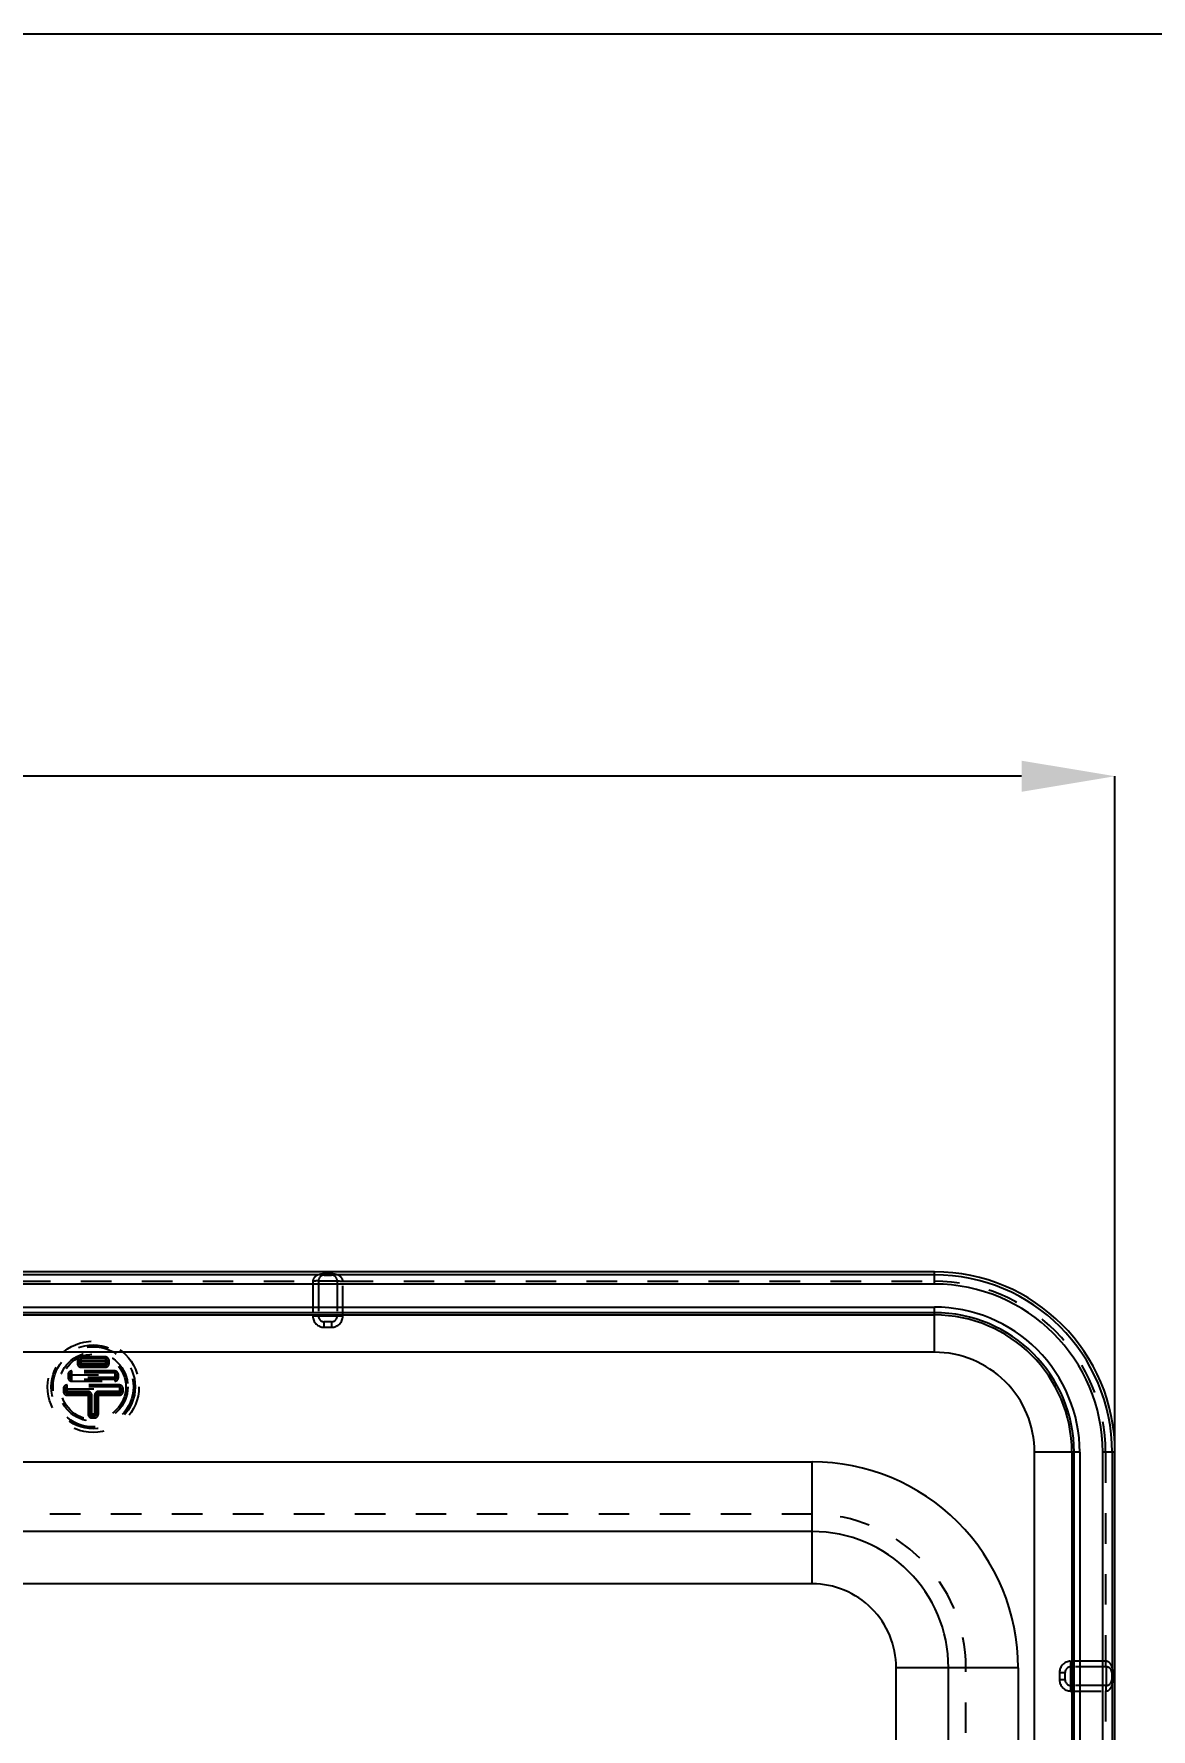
# Model space of a CAD drawing. Header units: millimetres. Extents: x 564 to 2602, y -1989 to 1042.
# Drawn here: x 840.5 to 900.4, y 102.4 to 193.3 of the extents above; entities that cross this region are included whole.
import ezdxf

# ---------------------------------------------------------------- set-up
doc = ezdxf.new("R2010")
doc.units = ezdxf.units.MM
doc.header["$LTSCALE"] = 16.335
doc.header["$PDMODE"] = 3
doc.header["$PDSIZE"] = 0.3125
doc.linetypes.add('HIDDEN', pattern=[0.2, 0.1, -0.1])
doc.layers.get('0').update_dxf_attribs({"linetype": 'CONTINUOUS'})
doc.layers.get('Defpoints').update_dxf_attribs({"linetype": 'CONTINUOUS'})
doc.layers.add('DEFAULT_2', color=8, linetype='HIDDEN')
doc.styles.get("Standard").update_dxf_attribs({"font": 'txt', "width": 0.8})
doc.dimstyles.get("Standard").update_dxf_attribs({"dimtxt": 0.15625, "dimasz": 0.1875, "dimexe": 0.125, "dimexo": 0.0625, "dimtad": 0, "dimtih": 1, "dimtoh": 1, "dimdsep": 46, "dimtxsty": 'Standard', "dimcen": 0.09, "dimadec": 0, "dimazin": 0, "dimtp": 0.01, "dimtm": 0.01, "dimtfac": 1, "dimtofl": 0, "dimtmove": 0, "dimatfit": 3, "dimfxl": 0, "dimtolj": 1, "dimarcsym": 0})

# ---------------------------------------------------------------- blocks, each defined once
blk = doc.blocks.new('*D2')
at = {"color": 6, "lineweight": -2}
for p, q in [((673.079, 117.248), (673.079, 153.494)), ((678.079, 153.494), (710.615, 153.494)), ((893.427, 153.494), (730.615, 153.494)), ((898.427, 117.248), (898.427, 153.494))]:
    blk.add_line(p, q, dxfattribs=at)
at = {"color": 6}
for points in [[(678.079, 154.327), (678.079, 152.661), (673.079, 153.494)], [(893.427, 154.327), (893.427, 152.661), (898.427, 153.494)]]:
    blk.add_solid(points, dxfattribs=at)
at = {"layer": 'Defpoints', "color": 0}
for p in [(673.079, 153.494), (673.079, 117.248), (898.427, 117.248)]:
    blk.add_point(p, dxfattribs=at)
at = {"color": 4, "insert": (720.615, 153.494), "char_height": 5, "attachment_point": 5}
blk.add_mtext('\\A1;225.35', dxfattribs=at)

msp = doc.modelspace()

# ---------------------------------------------------------------- linework, layer by layer
at = {"color": 7, "linetype": 'Continuous'}
for p, q in [((888.753, 126.765), (828.366, 126.765)), ((888.753, 126.922), (839.755, 126.922)), ((888.753, 126.265), (888.753, 126.922)), ((888.753, 126.265), (827.866, 126.265)), ((793.753, 125.033), (888.753, 125.033)), ((888.753, 124.733), (793.753, 124.733)), ((793.753, 124.611), (888.753, 124.611)), ((888.753, 122.614), (888.753, 125.033)), ((888.753, 122.614), (793.753, 122.614)), ((896.537, 117.248), (894.119, 117.248)), ((894.119, 12.248), (894.119, 117.248)), ((896.116, 117.248), (896.116, 12.248)), ((896.238, 12.248), (896.238, 117.248)), ((896.537, 117.248), (896.537, 12.248)), ((898.427, 117.248), (897.77, 117.248)), ((897.77, 12.248), (897.77, 117.248)), ((898.269, 117.248), (898.269, 12.248)), ((898.427, 12.248), (898.427, 117.248)), ((800.303, 116.736), (882.203, 116.736)), ((882.203, 110.198), (882.203, 116.736)), ((882.203, 113), (800.303, 113)), ((882.203, 110.198), (800.303, 110.198)), ((893.241, 105.698), (886.703, 105.698)), ((886.703, 23.798), (886.703, 105.698)), ((889.505, 23.798), (889.505, 105.698)), ((893.241, 105.698), (893.241, 23.798))]:
    msp.add_line(p, q, dxfattribs=at)
msp.add_lwpolyline([(634.203, 193.293), (1256.991, 193.293), (1256.991, -60.969), (634.203, -60.969)], close=True)
for centre, radius, start, end in [((888.753, 117.248), 9.674, 0, 90), ((888.753, 117.248), 9.517, 0, 90), ((888.753, 117.248), 9.017, 0.00001, 89.99999), ((888.753, 117.248), 7.785, 359.99991, 90.00009), ((888.753, 117.248), 7.485, 0, 90), ((888.753, 117.248), 7.363, 0, 90), ((888.753, 117.248), 5.366, 359.99993, 90.00007), ((882.203, 105.698), 11.038, 359.99965, 90.00035), ((882.203, 105.698), 7.302, 0, 90), ((882.203, 105.698), 4.5, 359.99994, 90.00006)]:
    msp.add_arc(centre, radius, start, end, dxfattribs=at)
at = {"layer": 'DEFAULT_2', "color": 8, "linetype": 'HIDDEN'}
for p, q in [((839.753, 126.422), (855.453, 126.422)), ((855.453, 126.422), (855.453, 124.547)), ((855.753, 126.448), (856.753, 126.448)), ((855.753, 126.448), (855.753, 124.548)), ((856.453, 126.813), (856.053, 126.813)), ((856.053, 126.748), (856.053, 126.813)), ((856.053, 126.748), (856.453, 126.748)), ((856.453, 126.748), (856.453, 126.813)), ((856.753, 126.448), (856.753, 124.548)), ((857.052, 126.422), (888.753, 126.422)), ((857.052, 124.547), (857.052, 126.422)), ((857.053, 124.548), (855.453, 124.548)), ((856.453, 124.248), (856.053, 124.248)), ((856.053, 123.948), (856.053, 124.248)), ((856.053, 123.948), (856.453, 123.948)), ((856.453, 124.248), (856.453, 123.948)), ((842.831, 122.158), (844.531, 122.158)), ((842.831, 122.158), (842.831, 122.008)), ((844.531, 122.008), (842.831, 122.008)), ((842.931, 122.158), (842.931, 122.008)), ((844.339, 122.366), (843.031, 122.358)), ((843.031, 121.808), (843.031, 122.358)), ((844.331, 122.258), (843.031, 122.258)), ((844.331, 121.908), (843.031, 121.908)), ((843.031, 121.808), (844.331, 121.808)), ((844.331, 122.366), (844.331, 121.808)), ((844.431, 122.158), (844.431, 122.008)), ((844.531, 122.008), (844.531, 122.158)), ((842.331, 121.408), (845.031, 121.408)), ((842.331, 121.408), (842.331, 121.258)), ((845.031, 121.258), (842.331, 121.258)), ((842.431, 121.408), (842.431, 121.258)), ((844.831, 121.608), (842.531, 121.608)), ((842.531, 121.058), (842.531, 121.608)), ((844.831, 121.508), (842.531, 121.508)), ((844.831, 121.158), (842.531, 121.158)), ((842.531, 121.058), (844.831, 121.058)), ((844.831, 121.608), (844.831, 121.058)), ((844.931, 121.408), (844.931, 121.258)), ((845.031, 121.258), (845.031, 121.408)), ((842.081, 120.658), (845.281, 120.658)), ((842.081, 120.658), (842.081, 120.508)), ((843.406, 120.508), (842.081, 120.508)), ((842.181, 120.658), (842.181, 120.508)), ((845.081, 120.858), (842.281, 120.858)), ((842.281, 120.308), (842.281, 120.858)), ((845.081, 120.758), (842.281, 120.758)), ((843.406, 120.408), (842.281, 120.408)), ((842.281, 120.308), (843.606, 120.308)), ((843.406, 120.508), (843.406, 119.293)), ((843.506, 120.308), (843.506, 119.293)), ((843.606, 119.093), (843.606, 120.308)), ((843.756, 120.308), (845.081, 120.308)), ((843.756, 120.308), (843.756, 119.093)), ((843.856, 120.308), (843.856, 119.293)), ((845.281, 120.508), (843.956, 120.508)), ((843.956, 119.293), (843.956, 120.508)), ((845.081, 120.408), (843.956, 120.408)), ((845.081, 120.858), (845.081, 120.308)), ((845.181, 120.658), (845.181, 120.508)), ((845.281, 120.508), (845.281, 120.658)), ((843.956, 119.293), (843.406, 119.293)), ((843.756, 119.193), (843.606, 119.193)), ((843.606, 119.093), (843.756, 119.093)), ((897.927, 117.248), (897.927, 106.048)), ((882.203, 113.934), (800.303, 113.934)), ((890.439, 23.798), (890.439, 105.698)), ((895.453, 105.448), (895.753, 105.448)), ((895.453, 105.448), (895.453, 105.048)), ((895.753, 105.048), (895.753, 105.448)), ((897.927, 106.048), (896.052, 106.048)), ((896.053, 104.448), (896.053, 106.048)), ((897.953, 105.748), (896.053, 105.748)), ((897.953, 105.748), (897.953, 104.748)), ((898.253, 105.448), (898.318, 105.448)), ((898.253, 105.448), (898.253, 105.048)), ((898.318, 105.048), (898.318, 105.448)), ((895.753, 105.048), (895.453, 105.048)), ((897.953, 104.748), (896.053, 104.748)), ((898.253, 105.048), (898.318, 105.048)), ((896.052, 104.448), (897.927, 104.448)), ((897.927, 104.448), (897.927, 25.048))]:
    msp.add_line(p, q, dxfattribs=at)
for radius in [2.45, 2.25, 2.15, 1.85, 1.75]:
    msp.add_circle((843.681, 120.758), radius, dxfattribs=at)
for centre, radius, start, end in [((856.053, 126.448), 0.3, 90, 180), ((856.453, 126.448), 0.3, 0, 90), ((888.753, 117.248), 9.174, 0.00001, 90.00024), ((856.053, 124.548), 0.6, 180.06541, 270.00014), ((856.053, 124.548), 0.3, 180, 270), ((856.453, 124.548), 0.3, 270, 0), ((856.453, 124.548), 0.6, 269.99951, 359.93469), ((843.031, 122.008), 0.2, 179.99683, 270.00346), ((843.031, 122.158), 0.1, 90, 180.00001), ((843.031, 122.008), 0.1, 180, 270.00001), ((844.331, 122.158), 0.1, 0, 90.00001), ((844.331, 122.008), 0.2, 269.99683, 0.00346), ((844.331, 122.008), 0.1, 270, 0.00001), ((842.531, 121.408), 0.2, 89.99683, 180.00346), ((842.531, 121.258), 0.2, 179.99683, 270.00346), ((842.531, 121.408), 0.1, 90, 180.00001), ((842.531, 121.258), 0.1, 180, 270.00001), ((844.831, 121.408), 0.2, 359.99664, 90.00336), ((844.831, 121.408), 0.1, 0, 90.00001), ((844.831, 121.258), 0.2, 269.99683, 0.00346), ((844.831, 121.258), 0.1, 270, 0.00001), ((842.281, 120.658), 0.2, 89.99683, 180.00346), ((842.281, 120.508), 0.2, 179.99683, 270.00347), ((842.281, 120.658), 0.1, 90, 180.00001), ((842.281, 120.508), 0.1, 180, 270.00001), ((843.406, 120.308), 0.2, 359.99683, 90.00346), ((843.406, 120.308), 0.1, 359.99999, 90), ((843.956, 120.308), 0.2, 89.99683, 180.00346), ((843.956, 120.308), 0.1, 89.99999, 180), ((845.081, 120.658), 0.2, 359.99683, 90.00346), ((845.081, 120.658), 0.1, 0, 90.00001), ((845.081, 120.508), 0.2, 269.99683, 0.00346), ((845.081, 120.508), 0.1, 270, 0.00001), ((843.606, 119.293), 0.2, 179.99683, 270.00346), ((843.606, 119.293), 0.1, 180, 270.00001), ((843.756, 119.293), 0.2, 269.99683, 0.00347), ((843.756, 119.293), 0.1, 270, 0.00001), ((882.203, 105.698), 8.236, 0, 90), ((896.053, 105.448), 0.6, 90.06505, 180.00049), ((896.053, 105.448), 0.3, 90, 180), ((897.953, 105.448), 0.3, 0, 90), ((896.053, 105.048), 0.6, 179.99986, 269.93434), ((896.053, 105.048), 0.3, 180, 270), ((897.953, 105.048), 0.3, 270, 360)]:
    msp.add_arc(centre, radius, start, end, dxfattribs=at)
for points, knots in [([(856.053, 126.813), (855.985, 126.811), (855.853, 126.801), (855.696, 126.746), (855.586, 126.677), (855.513, 126.611), (855.462, 126.524), (855.452, 126.456), (855.453, 126.422)], [0, 0, 0, 0, 0.255573, 0.50167, 0.623205, 0.746065, 0.871216, 1, 1, 1, 1]), ([(855.753, 126.448), (855.753, 126.446), (855.741, 126.445), (855.728, 126.442), (855.698, 126.439), (855.662, 126.436), (855.617, 126.432), (855.546, 126.427), (855.491, 126.424), (855.453, 126.422)], [0, 0, 0, 0, 0.020967, 0.078375, 0.170765, 0.294999, 0.446203, 0.619176, 1, 1, 1, 1]), ([(857.052, 126.422), (857.053, 126.456), (857.043, 126.524), (856.992, 126.611), (856.919, 126.677), (856.81, 126.746), (856.652, 126.801), (856.52, 126.811), (856.453, 126.813)], [0, 0, 0, 0, 0.12878, 0.253786, 0.376625, 0.498071, 0.744234, 1, 1, 1, 1]), ([(856.753, 126.448), (856.753, 126.446), (856.764, 126.444), (856.778, 126.441), (856.807, 126.438), (856.843, 126.435), (856.888, 126.432), (856.959, 126.427), (857.014, 126.424), (857.053, 126.422)], [0, 0, 0, 0, 0.022073, 0.079643, 0.17191, 0.295901, 0.446847, 0.619598, 1, 1, 1, 1]), ([(842.944, 122.345), (842.928, 122.335), (842.898, 122.311), (842.86, 122.268), (842.836, 122.215), (842.831, 122.177), (842.831, 122.158)], [0, 0, 0, 0, 0.249382, 0.500564, 0.749141, 1, 1, 1, 1]), ([(844.531, 122.158), (844.534, 122.204), (844.501, 122.276), (844.43, 122.335), (844.387, 122.359), (844.363, 122.361)], [0, 0, 0, 0, 0.494214, 0.74889, 1, 1, 1, 1]), ([(898.318, 105.448), (898.316, 105.515), (898.305, 105.647), (898.251, 105.805), (898.182, 105.915), (898.116, 105.987), (898.029, 106.038), (897.961, 106.049), (897.927, 106.048)], [0, 0, 0, 0, 0.255573, 0.50167, 0.623205, 0.746065, 0.871216, 1, 1, 1, 1]), ([(897.953, 105.748), (897.951, 105.748), (897.95, 105.759), (897.946, 105.773), (897.944, 105.802), (897.94, 105.838), (897.937, 105.883), (897.932, 105.954), (897.929, 106.01), (897.927, 106.048)], [0, 0, 0, 0, 0.020967, 0.078375, 0.170765, 0.294999, 0.446203, 0.619176, 1, 1, 1, 1]), ([(897.927, 104.448), (897.961, 104.447), (898.029, 104.457), (898.116, 104.508), (898.182, 104.581), (898.251, 104.691), (898.305, 104.848), (898.316, 104.981), (898.318, 105.048)], [0, 0, 0, 0, 0.128779, 0.253786, 0.376625, 0.498071, 0.744234, 1, 1, 1, 1]), ([(897.953, 104.748), (897.95, 104.748), (897.949, 104.737), (897.945, 104.723), (897.943, 104.694), (897.939, 104.657), (897.936, 104.612), (897.932, 104.542), (897.929, 104.486), (897.927, 104.448)], [0, 0, 0, 0, 0.022073, 0.079643, 0.17191, 0.295901, 0.446847, 0.619598, 1, 1, 1, 1])]:
    msp.add_open_spline(points, degree=3, knots=knots, dxfattribs=at)
msp.add_open_spline([(843.031, 122.358), (843.001, 122.355), (842.972, 122.353), (842.944, 122.345)], degree=3, dxfattribs=at)

# ---------------------------------------------------------------- dimensions: what is measured, and where the dimension line sits
dim = msp.add_linear_dim(base=(673.079, 153.494), p1=(898.427, 117.248), p2=(673.079, 117.248), dimstyle='Standard', override={"dimtxt": 5, "dimasz": 5, "dimexe": 0, "dimexo": 0, "dimgap": 0, "dimtih": 0, "dimtoh": 0, "dimzin": 0, "dimcen": 0, "dimclrd": 6, "dimclre": 6, "dimclrt": 4, "dimadec": 2, "dimtp": 0, "dimtm": 0, "dimtzin": 0})
dim.commit()
dim.dimension.update_dxf_attribs({"geometry": '*D2', "text_midpoint": (720.615, 153.494), "dimtype": 160})

doc.saveas('drawing.dxf')
